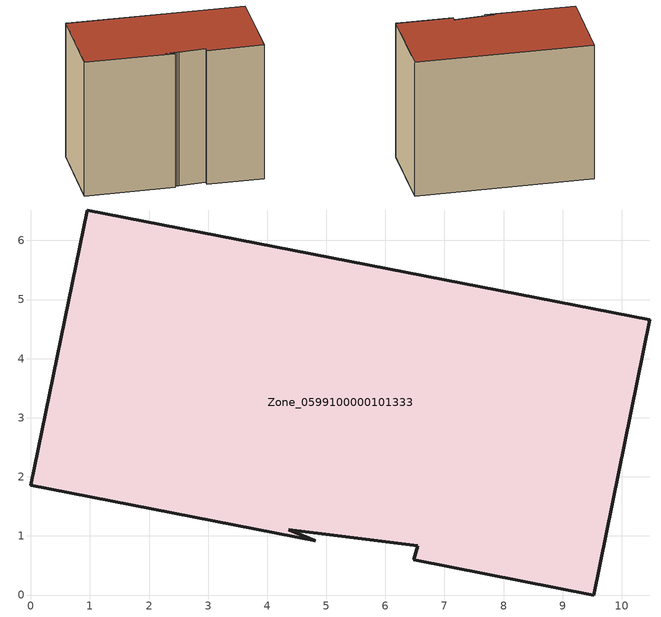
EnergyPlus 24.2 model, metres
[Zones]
Zone_0599100000101333
 floor ground (C_G): 6.48,0.59 6.55,0.83 5.06,1.02 4.99,1.03 4.36,1.11 4.82,0.92 0,1.86 0.96,6.52 10.47,4.66 9.53,0 z0.74
 wall outside (C_F): 9.53,0 10.47,4.66 0.96,6.52 0,1.86 4.82,0.92 4.36,1.11 4.99,1.03 5.06,1.02 6.55,0.83 6.48,0.59 9.53,0 z0.74:8.6
 roof outside (C_R): 6.55,0.83 6.48,0.59 9.53,0 10.47,4.66 0.96,6.52 0,1.86 4.82,0.92 4.36,1.11 4.99,1.03 5.06,1.02 z8.6
[BUILDING]
Pand.0599100000101333: North Axis=0; Terrain=City; Loads Convergence Tolerance Value=0.04; Temperature Convergence Tolerance Value=0.4; Solar Distribution=FullExterior; Maximum Number of Warmup Days=25; Minimum Number of Warmup Days=1
[Site:Location]
Rotterdam.The.Hague.AP_ZH_NLD Design_Conditions: Latitude=51.96; Longitude=4.45; Time Zone=1; Elevation=-4.5
[SITE:GROUNDTEMPERATURE:BUILDINGSURFACE]
18, 18, 18, 18, 18, 18, 18, 18, 18, 18, 18, 18
[MATERIAL] Thermal Absorptance=0.9; Solar Absorptance=0.7; Visible Absorptance=0.7
Name | Roughness | Thickness | Conductivity | Density | Specific Heat
G.TC.1946 | MediumSmooth | 0.15 | 1 | 540 | 1210
F.TC.1946 | Rough | 0.3 | 0.857143 | 1920 | 840
R.TC.1946 | MediumRough | 0.2 | 0.909091 | 1500 | 1000
[CONSTRUCTION]
C_G: G.TC.1946
C_F: F.TC.1946
C_R: R.TC.1946
[ZONE]
Zone_0599100000101333: Type=1; Multiplier=1; Ceiling Height=Autocalculate; Volume=Autocalculate; Floor Area=autocalculate; Part of Total Floor Area=Yes
[ZONEINFILTRATION:DESIGNFLOWRATE]
Infil_Zone_0599100000101333: Zone or ZoneList or Space or SpaceList=Zone_0599100000101333; Schedule=AlwaysOn; Design Flow Rate Calculation Method=Flow/Area; Flow Rate per Floor Area=0.003; Constant Term Coefficient=1; Temperature Term Coefficient=0; Velocity Term Coefficient=0; Velocity Squared Term Coefficient=0
[HVACTEMPLATE:ZONE:IDEALLOADSAIRSYSTEM]
Zone_0599100000101333: Maximum Heating Supply Air Temperature=50; Minimum Cooling Supply Air Temperature=13; Maximum Heating Supply Air Humidity Ratio=0.0156; Minimum Cooling Supply Air Humidity Ratio=0.0077; Heating Limit=NoLimit; Cooling Limit=NoLimit; Dehumidification Control Type=ConstantSensibleHeatRatio; Cooling Sensible Heat Ratio=0.7; Dehumidification Setpoint=60; Humidification Control Type=None; Humidification Setpoint=30; Outdoor Air Method=None; Outdoor Air Flow Rate per Person=0.00944; Outdoor Air Flow Rate per Zone Floor Area=0; Outdoor Air Flow Rate per Zone=0; Demand Controlled Ventilation Type=None; Outdoor Air Economizer Type=NoEconomizer; Heat Recovery Type=None; Sensible Heat Recovery Effectiveness=0.7; Latent Heat Recovery Effectiveness=0.65
[ZONECONTROL:THERMOSTAT]
ThermostatControl_Zone_0599100000101333: Zone or ZoneList=Zone_0599100000101333; Control Type Schedule=DualSetpointControlType; Control 1=Thermostat_Zone_0599100000101333; Temperature Difference Between Cutout And Setpoint=0
[THERMOSTATSETPOINT:DUALSETPOINT]
Thermostat_Zone_0599100000101333: Heating Setpoint Temperature Schedule=HeatingSetpoint_Zone_0599100000101333; Cooling Setpoint Temperature Schedule=CoolingSetpoint_Zone_0599100000101333
[SCHEDULE:COMPACT]
HeatingSetpoint_Zone_0599100000101333: Through: 12/31, For: AllDays, Until: 24:00, 21
CoolingSetpoint_Zone_0599100000101333: Through: 12/31, For: AllDays, Until: 24:00, 24
DualSetpointControlType: Through: 12/31, For: AllDays, Until: 24:00, 4
AlwaysOn: Through: 12/31, For: AllDays, Until: 24:00, 1
